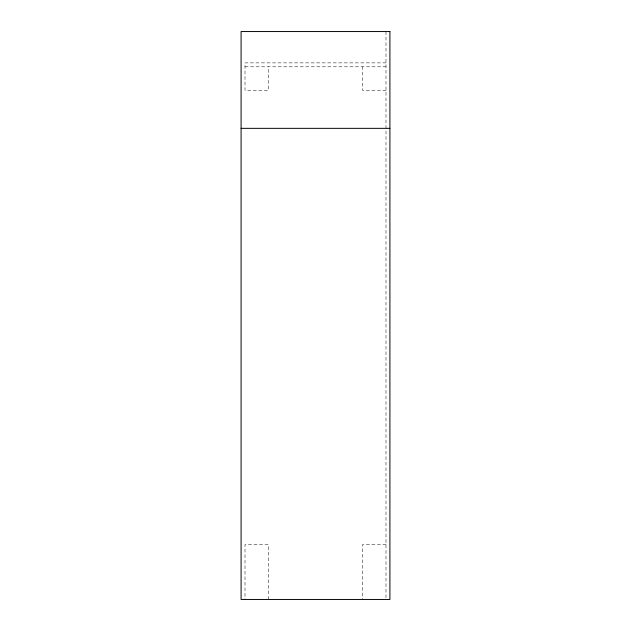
<?xml version="1.0" encoding="UTF-8"?>
<svg xmlns="http://www.w3.org/2000/svg" width="631" height="631" viewBox="0 0 631 631"><rect width="100%" height="100%" fill="white"/><g stroke="black" fill="none" stroke-linecap="round" stroke-linejoin="round"><path stroke-width="0.47" stroke-dasharray="3.15 2.37" d="M385.998 62.879L245.002 62.879L245.002 90.296L268.498 90.296L268.498 66.799M245.002 66.799L385.998 66.799M385.998 90.296L362.502 90.296L362.502 66.799M385.998 544.616L362.502 544.616L362.502 599.45M385.998 31.55L385.998 598.472M268.498 599.45L268.498 544.616L245.002 544.616L245.002 599.45"/><path stroke-width="0.95" d="M241.089 128.345L389.911 128.345M389.911 31.55L241.089 31.55L241.089 599.45L389.911 599.45L389.911 31.55"/></g></svg>
